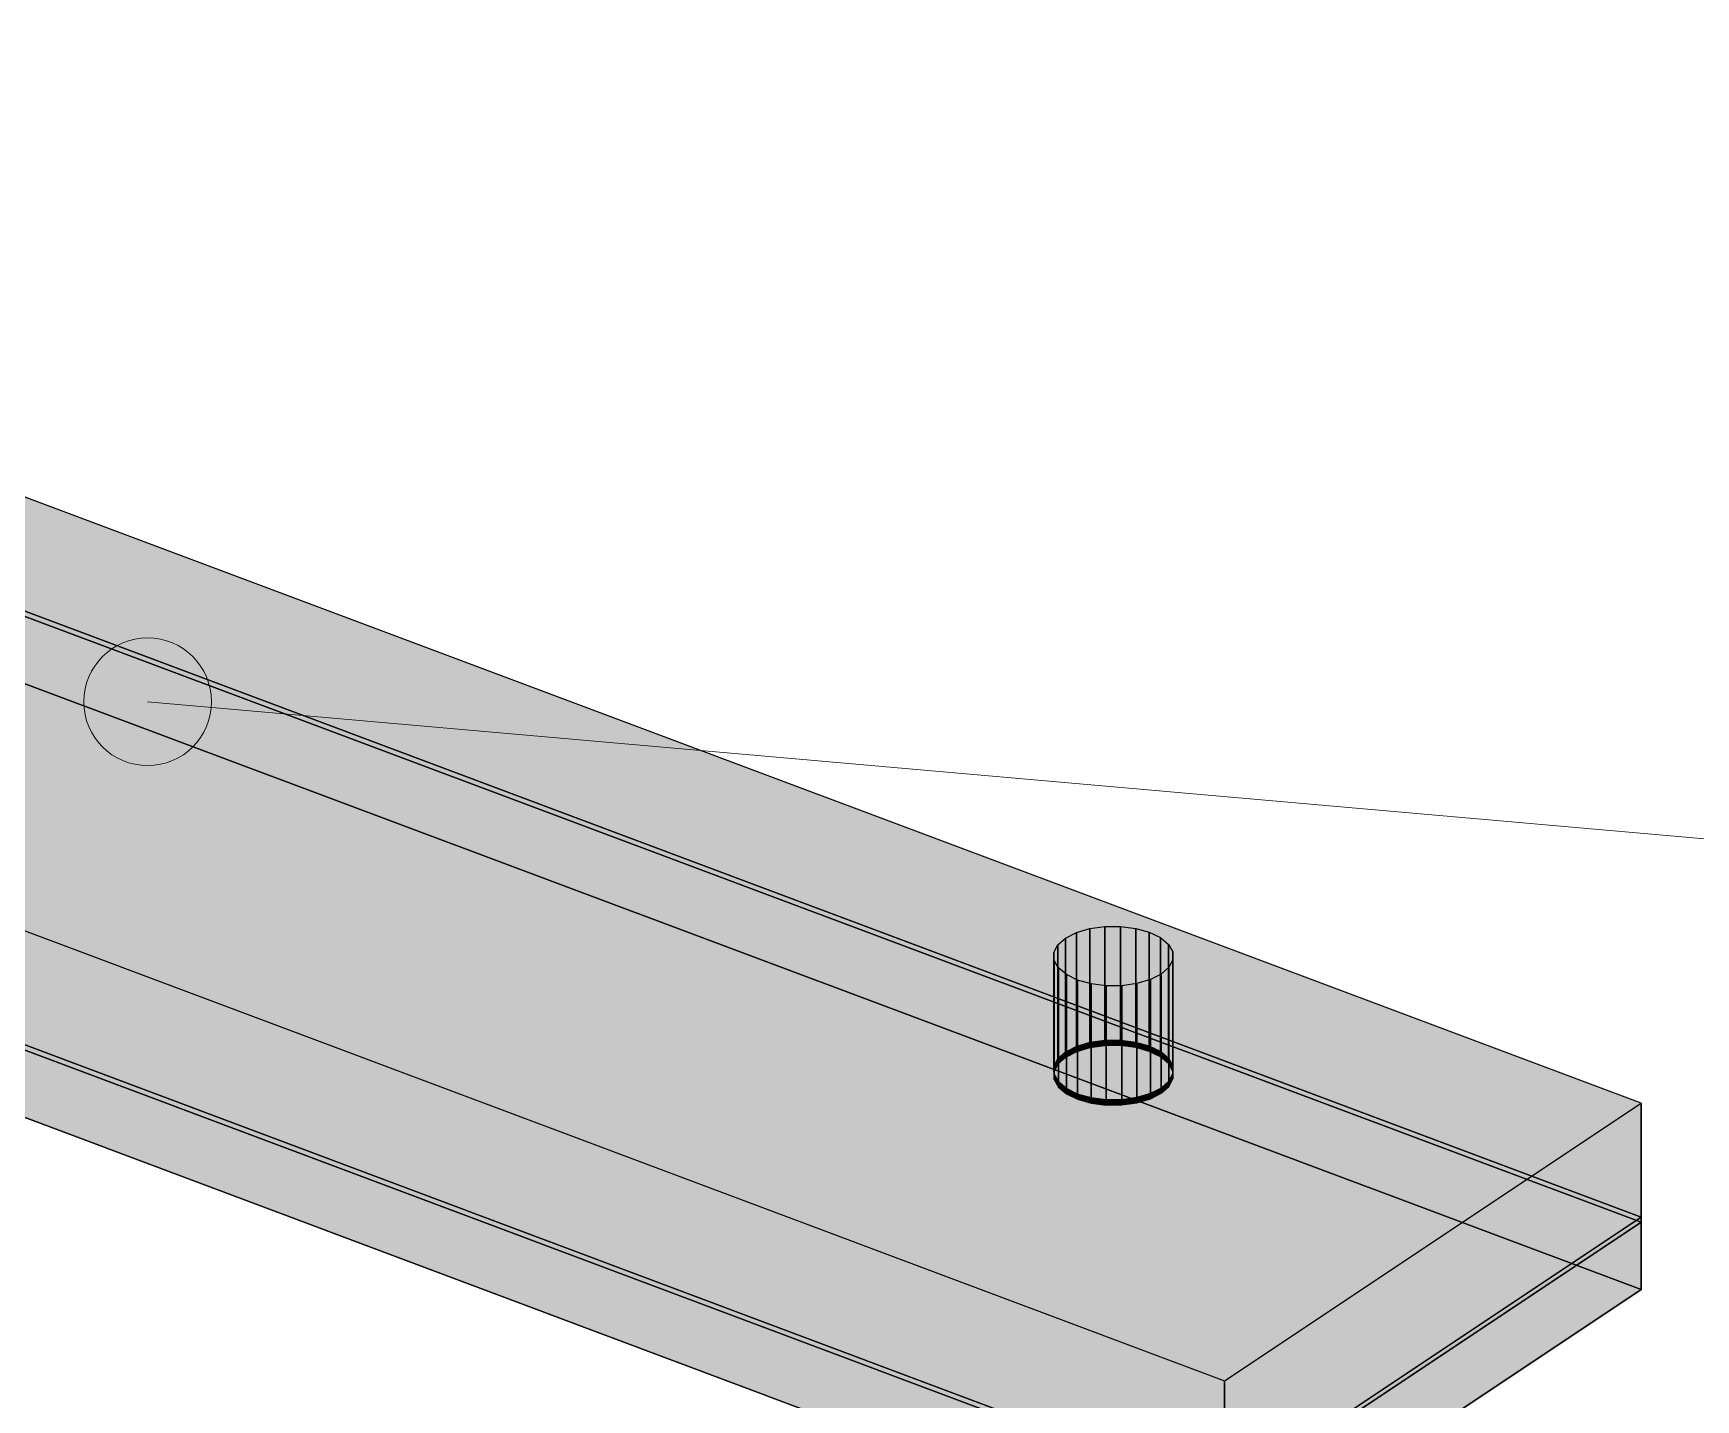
# Model space of a CAD drawing. Header units: millimetres. Extents: x 50 to 612415, y 2 to 4150.
# Drawn here: x 470719.9 to 470863.1, y 3592.3 to 3710 of the extents above; entities that cross this region are included whole.
import ezdxf

# ---------------------------------------------------------------- set-up
doc = ezdxf.new("R2010")
doc.units = ezdxf.units.MM
for name, color, linetype, lineweight in [('DIM', 7, 'Continuous', 13), ('HATCH', 8, 'Continuous', 9), ('OUTLINE', 7, 'Continuous', 25)]:
    doc.layers.add(name, color=color, linetype=linetype, lineweight=lineweight)

msp = doc.modelspace()

# ---------------------------------------------------------------- hatches: boundary and pattern name
at = {"layer": 'HATCH', "true_color": 0xccae87}
for points in [[(470858.408, 3617.841), (470612.651, 3710), (470652.772, 3693.795)], [(470612.651, 3699.733), (470576.777, 3675.817), (470822.534, 3583.659)], [(470858.408, 3608.021), (470612.651, 3700.18), (470652.772, 3683.975)], [(470652.772, 3683.975), (470612.651, 3700.18), (470858.408, 3608.021)], [(470652.772, 3683.528), (470612.651, 3699.733), (470858.408, 3607.575)], [(470612.651, 3699.733), (470822.534, 3583.659), (470858.408, 3607.575)], [(470822.534, 3577.856), (470576.777, 3670.015), (470612.651, 3693.93)], [(470858.408, 3601.772), (470822.534, 3577.856), (470612.651, 3693.93)], [(470858.408, 3617.841), (470652.772, 3693.795), (470653.734, 3693.324)], [(470858.408, 3617.841), (470653.734, 3693.324), (470654.419, 3692.746)], [(470858.408, 3617.841), (470654.419, 3692.746), (470654.782, 3692.098)], [(470858.408, 3617.841), (470654.797, 3691.425), (470654.463, 3690.773)], [(470858.408, 3617.841), (470654.782, 3692.098), (470654.797, 3691.425)], [(470576.777, 3686.084), (470822.534, 3593.925), (470645.625, 3690.142)], [(470822.534, 3593.925), (470646.587, 3689.671), (470645.625, 3690.142)], [(470808.184, 3631.46), (470647.759, 3689.341), (470646.587, 3689.671)], [(470807.85, 3630.808), (470808.184, 3631.46), (470646.587, 3689.671)], [(470807.865, 3630.136), (470807.85, 3630.808), (470646.587, 3689.671)], [(470822.534, 3593.925), (470807.865, 3630.136), (470646.587, 3689.671)], [(470808.184, 3631.46), (470652.862, 3689.706), (470651.704, 3689.363)], [(470808.184, 3631.46), (470653.803, 3690.187), (470652.862, 3689.706)], [(470654.463, 3690.773), (470653.803, 3690.187), (470816.06, 3632.562)], [(470653.803, 3690.187), (470812.239, 3633.051), (470813.584, 3633.059)], [(470653.803, 3690.187), (470813.584, 3633.059), (470814.887, 3632.892)], [(470653.803, 3690.187), (470810.943, 3632.87), (470812.239, 3633.051)], [(470653.803, 3690.187), (470814.887, 3632.892), (470816.06, 3632.562)], [(470653.803, 3690.187), (470809.785, 3632.527), (470810.943, 3632.87)], [(470653.803, 3690.187), (470808.844, 3632.046), (470809.785, 3632.527)], [(470808.184, 3631.46), (470808.844, 3632.046), (470653.803, 3690.187)], [(470858.408, 3617.841), (470654.463, 3690.773), (470816.06, 3632.562)], [(470808.184, 3631.46), (470649.063, 3689.175), (470647.759, 3689.341)], [(470808.184, 3631.46), (470650.408, 3689.182), (470649.063, 3689.175)], [(470808.184, 3631.46), (470651.704, 3689.363), (470650.408, 3689.182)], [(470858.408, 3608.021), (470652.772, 3683.975), (470653.734, 3683.504)], [(470653.734, 3683.504), (470652.772, 3683.975), (470858.408, 3608.021)], [(470653.734, 3683.058), (470652.772, 3683.528), (470858.408, 3607.575)], [(470858.408, 3608.021), (470653.734, 3683.504), (470654.419, 3682.925)], [(470654.419, 3682.925), (470653.734, 3683.504), (470858.408, 3608.021)], [(470654.419, 3682.479), (470653.734, 3683.058), (470858.408, 3607.575)], [(470858.408, 3608.021), (470654.419, 3682.925), (470654.782, 3682.277)], [(470654.782, 3682.277), (470654.419, 3682.925), (470858.408, 3608.021)], [(470654.782, 3681.831), (470654.419, 3682.479), (470858.408, 3607.575)], [(470654.463, 3680.953), (470653.803, 3680.367), (470816.06, 3622.742)], [(470816.06, 3622.742), (470653.803, 3680.367), (470654.463, 3680.953)], [(470858.408, 3608.021), (470654.797, 3681.605), (470654.463, 3680.953)], [(470654.463, 3680.953), (470654.797, 3681.605), (470858.408, 3608.021)], [(470654.463, 3680.507), (470654.797, 3681.158), (470858.408, 3607.575)], [(470858.408, 3608.021), (470654.463, 3680.953), (470816.06, 3622.742)], [(470816.06, 3622.742), (470654.463, 3680.953), (470858.408, 3608.021)], [(470858.408, 3608.021), (470654.782, 3682.277), (470654.797, 3681.605)], [(470654.797, 3681.605), (470654.782, 3682.277), (470858.408, 3608.021)], [(470654.797, 3681.158), (470654.782, 3681.831), (470858.408, 3607.575)], [(470576.777, 3676.264), (470822.534, 3584.105), (470645.625, 3680.322)], [(470645.625, 3680.322), (470822.534, 3584.105), (470576.777, 3676.264)], [(470645.625, 3679.875), (470822.534, 3583.659), (470576.777, 3675.817)], [(470822.534, 3584.105), (470646.587, 3679.851), (470645.625, 3680.322)], [(470645.625, 3680.322), (470646.587, 3679.851), (470822.534, 3584.105)], [(470645.625, 3679.875), (470646.587, 3679.405), (470822.534, 3583.659)], [(470808.184, 3621.64), (470647.759, 3679.521), (470646.587, 3679.851)], [(470646.587, 3679.851), (470647.759, 3679.521), (470808.184, 3621.64)], [(470807.85, 3620.988), (470808.184, 3621.64), (470646.587, 3679.851)], [(470646.587, 3679.851), (470808.184, 3621.64), (470807.85, 3620.988)], [(470807.865, 3620.315), (470807.85, 3620.988), (470646.587, 3679.851)], [(470646.587, 3679.851), (470807.85, 3620.988), (470807.865, 3620.315)], [(470822.534, 3584.105), (470807.865, 3620.315), (470646.587, 3679.851)], [(470646.587, 3679.851), (470807.865, 3620.315), (470822.534, 3584.105)], [(470808.184, 3621.64), (470649.063, 3679.354), (470647.759, 3679.521)], [(470647.759, 3679.521), (470649.063, 3679.354), (470808.184, 3621.64)], [(470808.184, 3621.64), (470651.704, 3679.543), (470650.408, 3679.362)], [(470650.408, 3679.362), (470651.704, 3679.543), (470808.184, 3621.64)], [(470808.184, 3621.64), (470652.862, 3679.886), (470651.704, 3679.543)], [(470651.704, 3679.543), (470652.862, 3679.886), (470808.184, 3621.64)], [(470808.184, 3621.64), (470653.803, 3680.367), (470652.862, 3679.886)], [(470652.862, 3679.886), (470653.803, 3680.367), (470808.184, 3621.64)], [(470652.862, 3679.439), (470653.803, 3679.92), (470808.184, 3621.193)], [(470816.06, 3622.295), (470653.803, 3679.92), (470654.463, 3680.507)], [(470653.803, 3680.367), (470812.239, 3623.231), (470813.584, 3623.239)], [(470813.584, 3623.239), (470812.239, 3623.231), (470653.803, 3680.367)], [(470653.803, 3680.367), (470813.584, 3623.239), (470814.887, 3623.072)], [(470814.887, 3623.072), (470813.584, 3623.239), (470653.803, 3680.367)], [(470653.803, 3680.367), (470810.943, 3623.05), (470812.239, 3623.231)], [(470812.239, 3623.231), (470810.943, 3623.05), (470653.803, 3680.367)], [(470653.803, 3680.367), (470814.887, 3623.072), (470816.06, 3622.742)], [(470816.06, 3622.742), (470814.887, 3623.072), (470653.803, 3680.367)], [(470653.803, 3680.367), (470809.785, 3622.707), (470810.943, 3623.05)], [(470810.943, 3623.05), (470809.785, 3622.707), (470653.803, 3680.367)], [(470653.803, 3680.367), (470808.844, 3622.226), (470809.785, 3622.707)], [(470809.785, 3622.707), (470808.844, 3622.226), (470653.803, 3680.367)], [(470808.184, 3621.64), (470808.844, 3622.226), (470653.803, 3680.367)], [(470653.803, 3680.367), (470808.844, 3622.226), (470808.184, 3621.64)], [(470813.584, 3622.792), (470812.239, 3622.785), (470653.803, 3679.92)], [(470814.887, 3622.625), (470813.584, 3622.792), (470653.803, 3679.92)], [(470812.239, 3622.785), (470810.943, 3622.603), (470653.803, 3679.92)], [(470816.06, 3622.295), (470814.887, 3622.625), (470653.803, 3679.92)], [(470810.943, 3622.603), (470809.785, 3622.261), (470653.803, 3679.92)], [(470809.785, 3622.261), (470808.844, 3621.78), (470653.803, 3679.92)], [(470653.803, 3679.92), (470808.844, 3621.78), (470808.184, 3621.193)], [(470816.06, 3622.295), (470654.463, 3680.507), (470858.408, 3607.575)], [(470646.587, 3679.405), (470647.759, 3679.075), (470808.184, 3621.193)], [(470646.587, 3679.405), (470808.184, 3621.193), (470807.85, 3620.542)], [(470646.587, 3679.405), (470807.85, 3620.542), (470807.865, 3619.869)], [(470646.587, 3679.405), (470807.865, 3619.869), (470822.534, 3583.659)], [(470647.759, 3679.075), (470649.063, 3678.908), (470808.184, 3621.193)], [(470808.184, 3621.64), (470650.408, 3679.362), (470649.063, 3679.354)], [(470649.063, 3679.354), (470650.408, 3679.362), (470808.184, 3621.64)], [(470649.063, 3678.908), (470650.408, 3678.915), (470808.184, 3621.193)], [(470650.408, 3678.915), (470651.704, 3679.097), (470808.184, 3621.193)], [(470651.704, 3679.097), (470652.862, 3679.439), (470808.184, 3621.193)], [(470858.408, 3617.841), (470816.06, 3632.562), (470817.022, 3632.091)], [(470858.408, 3617.841), (470817.022, 3632.091), (470817.707, 3631.512)], [(470858.408, 3617.841), (470817.707, 3631.512), (470818.07, 3630.865)], [(470858.408, 3617.841), (470818.07, 3630.865), (470818.085, 3630.192)], [(470822.534, 3593.925), (470808.228, 3629.488), (470807.865, 3630.136)], [(470822.534, 3593.925), (470808.913, 3628.909), (470808.228, 3629.488)], [(470858.408, 3617.841), (470817.751, 3629.54), (470817.091, 3628.954)], [(470858.408, 3617.841), (470818.085, 3630.192), (470817.751, 3629.54)], [(470822.534, 3593.925), (470809.875, 3628.438), (470808.913, 3628.909)], [(470822.534, 3593.925), (470811.048, 3628.108), (470809.875, 3628.438)], [(470858.408, 3617.841), (470812.351, 3627.941), (470811.048, 3628.108)], [(470822.534, 3593.925), (470858.408, 3617.841), (470811.048, 3628.108)], [(470858.408, 3617.841), (470813.696, 3627.949), (470812.351, 3627.941)], [(470858.408, 3617.841), (470814.992, 3628.13), (470813.696, 3627.949)], [(470858.408, 3617.841), (470816.15, 3628.473), (470814.992, 3628.13)], [(470858.408, 3617.841), (470817.091, 3628.954), (470816.15, 3628.473)], [(470858.408, 3608.021), (470816.06, 3622.742), (470817.022, 3622.271)], [(470817.022, 3622.271), (470816.06, 3622.742), (470858.408, 3608.021)], [(470817.022, 3621.825), (470816.06, 3622.295), (470858.408, 3607.575)], [(470858.408, 3608.021), (470817.022, 3622.271), (470817.707, 3621.692)], [(470817.707, 3621.692), (470817.022, 3622.271), (470858.408, 3608.021)], [(470817.707, 3621.246), (470817.022, 3621.825), (470858.408, 3607.575)], [(470858.408, 3608.021), (470817.707, 3621.692), (470818.07, 3621.044)], [(470818.07, 3621.044), (470817.707, 3621.692), (470858.408, 3608.021)], [(470818.07, 3620.598), (470817.707, 3621.246), (470858.408, 3607.575)], [(470818.085, 3620.372), (470818.07, 3621.044), (470858.408, 3608.021)], [(470858.408, 3608.021), (470818.07, 3621.044), (470818.085, 3620.372)], [(470822.534, 3584.105), (470808.228, 3619.668), (470807.865, 3620.315)], [(470807.865, 3620.315), (470808.228, 3619.668), (470822.534, 3584.105)], [(470807.865, 3619.869), (470808.228, 3619.221), (470822.534, 3583.659)], [(470822.534, 3584.105), (470808.913, 3619.089), (470808.228, 3619.668)], [(470808.228, 3619.668), (470808.913, 3619.089), (470822.534, 3584.105)], [(470858.408, 3608.021), (470817.751, 3619.72), (470817.091, 3619.134)], [(470817.091, 3619.134), (470817.751, 3619.72), (470858.408, 3608.021)], [(470858.408, 3608.021), (470818.085, 3620.372), (470817.751, 3619.72)], [(470817.751, 3619.72), (470818.085, 3620.372), (470858.408, 3608.021)], [(470817.751, 3619.274), (470818.085, 3619.925), (470858.408, 3607.575)], [(470818.085, 3619.925), (470818.07, 3620.598), (470858.408, 3607.575)], [(470808.228, 3619.221), (470808.913, 3618.642), (470822.534, 3583.659)], [(470822.534, 3584.105), (470809.875, 3618.618), (470808.913, 3619.089)], [(470808.913, 3619.089), (470809.875, 3618.618), (470822.534, 3584.105)], [(470808.913, 3618.642), (470809.875, 3618.172), (470822.534, 3583.659)], [(470822.534, 3584.105), (470811.048, 3618.288), (470809.875, 3618.618)], [(470809.875, 3618.618), (470811.048, 3618.288), (470822.534, 3584.105)], [(470809.875, 3618.172), (470811.048, 3617.842), (470822.534, 3583.659)], [(470858.408, 3608.021), (470812.351, 3618.121), (470811.048, 3618.288)], [(470811.048, 3618.288), (470812.351, 3618.121), (470858.408, 3608.021)], [(470822.534, 3584.105), (470858.408, 3608.021), (470811.048, 3618.288)], [(470811.048, 3618.288), (470858.408, 3608.021), (470822.534, 3584.105)], [(470858.408, 3608.021), (470813.696, 3618.129), (470812.351, 3618.121)], [(470812.351, 3618.121), (470813.696, 3618.129), (470858.408, 3608.021)], [(470858.408, 3608.021), (470814.992, 3618.31), (470813.696, 3618.129)], [(470813.696, 3618.129), (470814.992, 3618.31), (470858.408, 3608.021)], [(470858.408, 3608.021), (470816.15, 3618.653), (470814.992, 3618.31)], [(470814.992, 3618.31), (470816.15, 3618.653), (470858.408, 3608.021)], [(470814.992, 3617.864), (470816.15, 3618.206), (470858.408, 3607.575)], [(470816.15, 3618.653), (470817.091, 3619.134), (470858.408, 3608.021)], [(470858.408, 3608.021), (470817.091, 3619.134), (470816.15, 3618.653)], [(470816.15, 3618.206), (470817.091, 3618.687), (470858.408, 3607.575)], [(470817.091, 3618.687), (470817.751, 3619.274), (470858.408, 3607.575)], [(470811.048, 3617.842), (470812.351, 3617.675), (470858.408, 3607.575)], [(470811.048, 3617.842), (470858.408, 3607.575), (470822.534, 3583.659)], [(470812.351, 3617.675), (470813.696, 3617.682), (470858.408, 3607.575)], [(470813.696, 3617.682), (470814.992, 3617.864), (470858.408, 3607.575)]]:
    msp.add_hatch(color=43, dxfattribs=at).paths.add_polyline_path(points)
at = {"layer": 'HATCH', "true_color": 0xc0a47f}
for points in [[(470612.651, 3700.18), (470858.408, 3608.021), (470858.408, 3617.841), (470612.651, 3710)], [(470612.651, 3699.733), (470858.408, 3607.575), (470858.408, 3608.021), (470612.651, 3700.18)], [(470858.408, 3601.772), (470612.651, 3693.93), (470612.651, 3699.733), (470858.408, 3607.575)], [(470822.534, 3584.105), (470576.777, 3676.264), (470576.777, 3686.084), (470822.534, 3593.925)], [(470822.534, 3583.659), (470576.777, 3675.817), (470576.777, 3676.264), (470822.534, 3584.105)], [(470576.777, 3670.015), (470822.534, 3577.856), (470822.534, 3583.659), (470576.777, 3675.817)]]:
    msp.add_hatch(color=33, dxfattribs=at).paths.add_polyline_path(points)
at = {"layer": 'HATCH', "true_color": 0xbea37e}
for points in [[(470809.785, 3622.707), (470808.844, 3622.226), (470808.844, 3632.046), (470809.785, 3632.527)], [(470816.15, 3618.653), (470817.091, 3619.134), (470817.091, 3628.954), (470816.15, 3628.473)], [(470809.785, 3622.261), (470808.844, 3621.78), (470808.844, 3622.226), (470809.785, 3622.707)], [(470816.15, 3618.206), (470817.091, 3618.687), (470817.091, 3619.134), (470816.15, 3618.653)]]:
    msp.add_hatch(color=33, dxfattribs=at).paths.add_polyline_path(points)
at = {"layer": 'HATCH', "true_color": 0xc0a480}
for points in [[(470810.943, 3623.05), (470809.785, 3622.707), (470809.785, 3632.527), (470810.943, 3632.87)], [(470814.992, 3618.31), (470816.15, 3618.653), (470816.15, 3628.473), (470814.992, 3628.13)], [(470810.943, 3622.603), (470809.785, 3622.261), (470809.785, 3622.707), (470810.943, 3623.05)], [(470814.992, 3617.864), (470816.15, 3618.206), (470816.15, 3618.653), (470814.992, 3618.31)]]:
    msp.add_hatch(color=33, dxfattribs=at).paths.add_polyline_path(points)
at = {"layer": 'HATCH', "true_color": 0xc2a680}
for points in [[(470812.239, 3623.231), (470810.943, 3623.05), (470810.943, 3632.87), (470812.239, 3633.051)], [(470814.887, 3623.072), (470813.584, 3623.239), (470813.584, 3633.059), (470814.887, 3632.892)], [(470811.048, 3618.288), (470812.351, 3618.121), (470812.351, 3627.941), (470811.048, 3628.108)], [(470813.696, 3618.129), (470814.992, 3618.31), (470814.992, 3628.13), (470813.696, 3627.949)], [(470812.239, 3622.785), (470810.943, 3622.603), (470810.943, 3623.05), (470812.239, 3623.231)], [(470814.887, 3622.625), (470813.584, 3622.792), (470813.584, 3623.239), (470814.887, 3623.072)], [(470811.048, 3617.842), (470812.351, 3617.675), (470812.351, 3618.121), (470811.048, 3618.288)], [(470813.696, 3617.682), (470814.992, 3617.864), (470814.992, 3618.31), (470813.696, 3618.129)]]:
    msp.add_hatch(color=43, dxfattribs=at).paths.add_polyline_path(points)
at = {"layer": 'HATCH', "true_color": 0xc2a681}
for points in [[(470813.584, 3623.239), (470812.239, 3623.231), (470812.239, 3633.051), (470813.584, 3633.059)], [(470812.351, 3618.121), (470813.696, 3618.129), (470813.696, 3627.949), (470812.351, 3627.941)], [(470813.584, 3622.792), (470812.239, 3622.785), (470812.239, 3623.231), (470813.584, 3623.239)], [(470812.351, 3617.675), (470813.696, 3617.682), (470813.696, 3618.129), (470812.351, 3618.121)]]:
    msp.add_hatch(color=43, dxfattribs=at).paths.add_polyline_path(points)
at = {"layer": 'HATCH', "true_color": 0xc1a580}
for points in [[(470816.06, 3622.742), (470814.887, 3623.072), (470814.887, 3632.892), (470816.06, 3632.562)], [(470809.875, 3618.618), (470811.048, 3618.288), (470811.048, 3628.108), (470809.875, 3628.438)], [(470816.06, 3622.295), (470814.887, 3622.625), (470814.887, 3623.072), (470816.06, 3622.742)], [(470809.875, 3618.172), (470811.048, 3617.842), (470811.048, 3618.288), (470809.875, 3618.618)]]:
    msp.add_hatch(color=33, dxfattribs=at).paths.add_polyline_path(points)
at = {"layer": 'HATCH', "true_color": 0xbfa37e}
for points in [[(470817.022, 3622.271), (470816.06, 3622.742), (470816.06, 3632.562), (470817.022, 3632.091)], [(470808.913, 3619.089), (470809.875, 3618.618), (470809.875, 3628.438), (470808.913, 3628.909)], [(470817.022, 3621.825), (470816.06, 3622.295), (470816.06, 3622.742), (470817.022, 3622.271)], [(470808.913, 3618.642), (470809.875, 3618.172), (470809.875, 3618.618), (470808.913, 3619.089)]]:
    msp.add_hatch(color=33, dxfattribs=at).paths.add_polyline_path(points)
at = {"layer": 'HATCH', "true_color": 0xb99e7a}
for points in [[(470808.184, 3621.64), (470807.85, 3620.988), (470807.85, 3630.808), (470808.184, 3631.46)], [(470818.07, 3621.044), (470817.707, 3621.692), (470817.707, 3631.512), (470818.07, 3630.865)], [(470807.865, 3620.315), (470808.228, 3619.668), (470808.228, 3629.488), (470807.865, 3630.136)], [(470817.751, 3619.72), (470818.085, 3620.372), (470818.085, 3630.192), (470817.751, 3629.54)], [(470808.184, 3621.193), (470807.85, 3620.542), (470807.85, 3620.988), (470808.184, 3621.64)], [(470818.07, 3620.598), (470817.707, 3621.246), (470817.707, 3621.692), (470818.07, 3621.044)], [(470807.865, 3619.869), (470808.228, 3619.221), (470808.228, 3619.668), (470807.865, 3620.315)], [(470817.751, 3619.274), (470818.085, 3619.925), (470818.085, 3620.372), (470817.751, 3619.72)]]:
    msp.add_hatch(color=33, dxfattribs=at).paths.add_polyline_path(points)
at = {"layer": 'HATCH', "true_color": 0xb69b78}
for points in [[(470807.85, 3620.988), (470807.865, 3620.315), (470807.865, 3630.136), (470807.85, 3630.808)], [(470818.085, 3620.372), (470818.07, 3621.044), (470818.07, 3630.865), (470818.085, 3630.192)], [(470807.85, 3620.542), (470807.865, 3619.869), (470807.865, 3620.315), (470807.85, 3620.988)], [(470818.085, 3619.925), (470818.07, 3620.598), (470818.07, 3621.044), (470818.085, 3620.372)]]:
    msp.add_hatch(color=33, dxfattribs=at).paths.add_polyline_path(points)
at = {"layer": 'HATCH', "true_color": 0xbca07c}
for points in [[(470808.844, 3622.226), (470808.184, 3621.64), (470808.184, 3631.46), (470808.844, 3632.046)], [(470817.091, 3619.134), (470817.751, 3619.72), (470817.751, 3629.54), (470817.091, 3628.954)], [(470808.844, 3621.78), (470808.184, 3621.193), (470808.184, 3621.64), (470808.844, 3622.226)], [(470817.091, 3618.687), (470817.751, 3619.274), (470817.751, 3619.72), (470817.091, 3619.134)]]:
    msp.add_hatch(color=33, dxfattribs=at).paths.add_polyline_path(points)
at = {"layer": 'HATCH', "true_color": 0xbca17d}
for points in [[(470817.707, 3621.692), (470817.022, 3622.271), (470817.022, 3632.091), (470817.707, 3631.512)], [(470808.228, 3619.668), (470808.913, 3619.089), (470808.913, 3628.909), (470808.228, 3629.488)], [(470817.707, 3621.246), (470817.022, 3621.825), (470817.022, 3622.271), (470817.707, 3621.692)], [(470808.228, 3619.221), (470808.913, 3618.642), (470808.913, 3619.089), (470808.228, 3619.668)]]:
    msp.add_hatch(color=33, dxfattribs=at).paths.add_polyline_path(points)
at = {"layer": 'HATCH', "true_color": 0xbda27d}
for points in [[(470858.408, 3608.021), (470822.534, 3584.105), (470822.534, 3593.925), (470858.408, 3617.841)], [(470858.408, 3607.575), (470822.534, 3583.659), (470822.534, 3584.105), (470858.408, 3608.021)], [(470822.534, 3577.856), (470858.408, 3601.772), (470858.408, 3607.575), (470822.534, 3583.659)]]:
    msp.add_hatch(color=33, dxfattribs=at).paths.add_polyline_path(points)

# ---------------------------------------------------------------- linework, layer by layer
at = {"layer": 'DIM'}
msp.add_lwpolyline([(470729.798, 3652.412), (472800, 3470), (472900, 3470)], dxfattribs=at)
msp.add_circle((470729.798, 3652.412), 5.5, dxfattribs=at)
at = {"layer": 'OUTLINE', "color": 139, "true_color": 0x42544a}
for p, q in [((470858.408, 3617.841), (470612.651, 3710)), ((470858.408, 3617.841), (470612.651, 3710)), ((470858.408, 3608.021), (470612.651, 3700.18)), ((470612.651, 3700.18), (470858.408, 3608.021)), ((470858.408, 3608.021), (470612.651, 3700.18)), ((470612.651, 3700.18), (470858.408, 3608.021)), ((470612.651, 3699.733), (470858.408, 3607.575)), ((470612.651, 3699.733), (470858.408, 3607.575)), ((470612.651, 3699.733), (470858.408, 3607.575)), ((470858.408, 3607.575), (470612.651, 3699.733)), ((470858.408, 3601.772), (470612.651, 3693.93)), ((470612.651, 3693.93), (470858.408, 3601.772)), ((470576.777, 3686.084), (470822.534, 3593.925)), ((470576.777, 3686.084), (470822.534, 3593.925)), ((470576.777, 3676.264), (470822.534, 3584.105)), ((470822.534, 3584.105), (470576.777, 3676.264)), ((470576.777, 3676.264), (470822.534, 3584.105)), ((470822.534, 3584.105), (470576.777, 3676.264)), ((470576.777, 3675.817), (470822.534, 3583.659)), ((470822.534, 3583.659), (470576.777, 3675.817)), ((470822.534, 3583.659), (470576.777, 3675.817)), ((470822.534, 3583.659), (470576.777, 3675.817)), ((470822.534, 3577.856), (470576.777, 3670.015)), ((470576.777, 3670.015), (470822.534, 3577.856)), ((470808.844, 3632.046), (470809.785, 3632.527)), ((470808.844, 3632.046), (470809.785, 3632.527)), ((470809.785, 3632.527), (470810.943, 3632.87)), ((470809.785, 3632.527), (470810.943, 3632.87)), ((470809.785, 3622.707), (470809.785, 3632.527)), ((470809.785, 3632.527), (470809.785, 3622.707)), ((470810.943, 3632.87), (470812.239, 3633.051)), ((470810.943, 3632.87), (470812.239, 3633.051)), ((470810.943, 3623.05), (470810.943, 3632.87)), ((470810.943, 3632.87), (470810.943, 3623.05)), ((470812.239, 3633.051), (470813.584, 3633.059)), ((470812.239, 3633.051), (470813.584, 3633.059)), ((470812.239, 3623.231), (470812.239, 3633.051)), ((470812.239, 3633.051), (470812.239, 3623.231)), ((470813.584, 3633.059), (470814.887, 3632.892)), ((470813.584, 3633.059), (470813.584, 3623.239)), ((470813.584, 3623.239), (470813.584, 3633.059)), ((470813.584, 3633.059), (470814.887, 3632.892)), ((470814.887, 3632.892), (470816.06, 3632.562)), ((470814.887, 3632.892), (470814.887, 3623.072)), ((470814.887, 3623.072), (470814.887, 3632.892)), ((470814.887, 3632.892), (470816.06, 3632.562)), ((470816.06, 3632.562), (470816.06, 3622.742)), ((470816.06, 3622.742), (470816.06, 3632.562)), ((470816.06, 3632.562), (470817.022, 3632.091)), ((470816.06, 3632.562), (470817.022, 3632.091)), ((470807.85, 3630.808), (470808.184, 3631.46)), ((470807.85, 3630.808), (470808.184, 3631.46)), ((470807.865, 3630.136), (470807.85, 3630.808)), ((470807.85, 3620.988), (470807.85, 3630.808)), ((470807.865, 3630.136), (470807.85, 3630.808)), ((470807.85, 3630.808), (470807.85, 3620.988)), ((470808.184, 3631.46), (470808.844, 3632.046)), ((470808.184, 3631.46), (470808.844, 3632.046)), ((470808.184, 3621.64), (470808.184, 3631.46)), ((470808.184, 3631.46), (470808.184, 3621.64)), ((470808.844, 3622.226), (470808.844, 3632.046)), ((470808.844, 3632.046), (470808.844, 3622.226)), ((470817.022, 3632.091), (470817.022, 3622.271)), ((470817.022, 3622.271), (470817.022, 3632.091)), ((470817.022, 3632.091), (470817.707, 3631.512)), ((470817.022, 3632.091), (470817.707, 3631.512)), ((470817.707, 3631.512), (470817.707, 3621.692)), ((470817.707, 3621.692), (470817.707, 3631.512)), ((470817.707, 3631.512), (470818.07, 3630.865)), ((470817.707, 3631.512), (470818.07, 3630.865)), ((470818.07, 3630.865), (470818.07, 3621.044)), ((470818.07, 3621.044), (470818.07, 3630.865)), ((470818.07, 3630.865), (470818.085, 3630.192)), ((470818.07, 3630.865), (470818.085, 3630.192)), ((470807.865, 3620.315), (470807.865, 3630.136)), ((470808.228, 3629.488), (470807.865, 3630.136)), ((470807.865, 3630.136), (470807.865, 3620.315)), ((470808.228, 3629.488), (470807.865, 3630.136)), ((470808.228, 3619.668), (470808.228, 3629.488)), ((470808.913, 3628.909), (470808.228, 3629.488)), ((470808.228, 3629.488), (470808.228, 3619.668)), ((470808.913, 3628.909), (470808.228, 3629.488)), ((470817.751, 3629.54), (470817.091, 3628.954)), ((470817.751, 3629.54), (470817.091, 3628.954)), ((470818.085, 3630.192), (470817.751, 3629.54)), ((470818.085, 3630.192), (470817.751, 3629.54)), ((470817.751, 3629.54), (470817.751, 3619.72)), ((470817.751, 3619.72), (470817.751, 3629.54)), ((470818.085, 3630.192), (470818.085, 3620.372)), ((470818.085, 3620.372), (470818.085, 3630.192)), ((470808.913, 3619.089), (470808.913, 3628.909)), ((470809.875, 3628.438), (470808.913, 3628.909)), ((470808.913, 3628.909), (470808.913, 3619.089)), ((470809.875, 3628.438), (470808.913, 3628.909)), ((470809.875, 3618.618), (470809.875, 3628.438)), ((470811.048, 3628.108), (470809.875, 3628.438)), ((470809.875, 3628.438), (470809.875, 3618.618)), ((470811.048, 3628.108), (470809.875, 3628.438)), ((470811.048, 3618.288), (470811.048, 3628.108)), ((470812.351, 3627.941), (470811.048, 3628.108)), ((470811.048, 3628.108), (470811.048, 3618.288)), ((470812.351, 3627.941), (470811.048, 3628.108)), ((470813.696, 3627.949), (470812.351, 3627.941)), ((470813.696, 3627.949), (470812.351, 3627.941)), ((470812.351, 3618.121), (470812.351, 3627.941)), ((470812.351, 3627.941), (470812.351, 3618.121)), ((470814.992, 3628.13), (470813.696, 3627.949)), ((470814.992, 3628.13), (470813.696, 3627.949)), ((470813.696, 3627.949), (470813.696, 3618.129)), ((470813.696, 3618.129), (470813.696, 3627.949)), ((470816.15, 3628.473), (470814.992, 3628.13)), ((470816.15, 3628.473), (470814.992, 3628.13)), ((470814.992, 3628.13), (470814.992, 3618.31)), ((470814.992, 3618.31), (470814.992, 3628.13)), ((470817.091, 3628.954), (470816.15, 3628.473)), ((470817.091, 3628.954), (470816.15, 3628.473)), ((470816.15, 3628.473), (470816.15, 3618.653)), ((470816.15, 3618.653), (470816.15, 3628.473)), ((470817.091, 3628.954), (470817.091, 3619.134)), ((470817.091, 3619.134), (470817.091, 3628.954)), ((470808.184, 3621.64), (470808.844, 3622.226)), ((470808.844, 3622.226), (470808.184, 3621.64)), ((470808.184, 3621.64), (470808.844, 3622.226)), ((470808.844, 3622.226), (470808.184, 3621.64)), ((470808.844, 3622.226), (470809.785, 3622.707)), ((470809.785, 3622.707), (470808.844, 3622.226)), ((470808.844, 3622.226), (470809.785, 3622.707)), ((470809.785, 3622.707), (470808.844, 3622.226)), ((470809.785, 3622.261), (470808.844, 3621.78)), ((470809.785, 3622.261), (470808.844, 3621.78)), ((470808.844, 3621.78), (470808.844, 3622.226)), ((470808.844, 3622.226), (470808.844, 3621.78)), ((470809.785, 3622.707), (470810.943, 3623.05)), ((470810.943, 3623.05), (470809.785, 3622.707)), ((470809.785, 3622.707), (470810.943, 3623.05)), ((470810.943, 3623.05), (470809.785, 3622.707)), ((470809.785, 3622.261), (470809.785, 3622.707)), ((470809.785, 3622.707), (470809.785, 3622.261)), ((470810.943, 3622.603), (470809.785, 3622.261)), ((470810.943, 3622.603), (470809.785, 3622.261)), ((470810.943, 3623.05), (470812.239, 3623.231)), ((470812.239, 3623.231), (470810.943, 3623.05)), ((470810.943, 3623.05), (470812.239, 3623.231)), ((470812.239, 3623.231), (470810.943, 3623.05)), ((470810.943, 3622.603), (470810.943, 3623.05)), ((470810.943, 3623.05), (470810.943, 3622.603)), ((470812.239, 3622.785), (470810.943, 3622.603)), ((470812.239, 3622.785), (470810.943, 3622.603)), ((470812.239, 3623.231), (470813.584, 3623.239)), ((470813.584, 3623.239), (470812.239, 3623.231)), ((470812.239, 3623.231), (470813.584, 3623.239)), ((470813.584, 3623.239), (470812.239, 3623.231)), ((470812.239, 3622.785), (470812.239, 3623.231)), ((470812.239, 3623.231), (470812.239, 3622.785)), ((470813.584, 3622.792), (470812.239, 3622.785)), ((470813.584, 3622.792), (470812.239, 3622.785)), ((470813.584, 3623.239), (470814.887, 3623.072)), ((470814.887, 3623.072), (470813.584, 3623.239)), ((470813.584, 3623.239), (470813.584, 3622.792)), ((470813.584, 3622.792), (470813.584, 3623.239)), ((470813.584, 3623.239), (470814.887, 3623.072)), ((470814.887, 3623.072), (470813.584, 3623.239)), ((470814.887, 3622.625), (470813.584, 3622.792)), ((470814.887, 3622.625), (470813.584, 3622.792)), ((470814.887, 3623.072), (470816.06, 3622.742)), ((470816.06, 3622.742), (470814.887, 3623.072)), ((470814.887, 3623.072), (470814.887, 3622.625)), ((470814.887, 3622.625), (470814.887, 3623.072)), ((470814.887, 3623.072), (470816.06, 3622.742)), ((470816.06, 3622.742), (470814.887, 3623.072)), ((470816.06, 3622.295), (470814.887, 3622.625)), ((470816.06, 3622.295), (470814.887, 3622.625)), ((470816.06, 3622.742), (470816.06, 3622.295)), ((470816.06, 3622.295), (470816.06, 3622.742)), ((470816.06, 3622.742), (470817.022, 3622.271)), ((470817.022, 3622.271), (470816.06, 3622.742)), ((470816.06, 3622.742), (470817.022, 3622.271)), ((470817.022, 3622.271), (470816.06, 3622.742)), ((470817.022, 3621.825), (470816.06, 3622.295)), ((470817.022, 3621.825), (470816.06, 3622.295)), ((470817.022, 3622.271), (470817.022, 3621.825)), ((470817.022, 3621.825), (470817.022, 3622.271)), ((470817.022, 3622.271), (470817.707, 3621.692)), ((470817.707, 3621.692), (470817.022, 3622.271)), ((470817.022, 3622.271), (470817.707, 3621.692)), ((470817.707, 3621.692), (470817.022, 3622.271)), ((470807.85, 3620.988), (470808.184, 3621.64)), ((470808.184, 3621.64), (470807.85, 3620.988)), ((470807.85, 3620.988), (470808.184, 3621.64)), ((470808.184, 3621.64), (470807.85, 3620.988)), ((470808.184, 3621.193), (470807.85, 3620.542)), ((470808.184, 3621.193), (470807.85, 3620.542)), ((470807.865, 3620.315), (470807.85, 3620.988)), ((470807.85, 3620.988), (470807.865, 3620.315)), ((470807.85, 3620.542), (470807.85, 3620.988)), ((470807.865, 3620.315), (470807.85, 3620.988)), ((470807.85, 3620.988), (470807.85, 3620.542)), ((470807.85, 3620.988), (470807.865, 3620.315)), ((470808.844, 3621.78), (470808.184, 3621.193)), ((470808.844, 3621.78), (470808.184, 3621.193)), ((470808.184, 3621.193), (470808.184, 3621.64)), ((470808.184, 3621.64), (470808.184, 3621.193)), ((470817.707, 3621.246), (470817.022, 3621.825)), ((470817.707, 3621.246), (470817.022, 3621.825)), ((470817.707, 3621.692), (470817.707, 3621.246)), ((470817.707, 3621.246), (470817.707, 3621.692)), ((470817.707, 3621.692), (470818.07, 3621.044)), ((470818.07, 3621.044), (470817.707, 3621.692)), ((470817.707, 3621.692), (470818.07, 3621.044)), ((470818.07, 3621.044), (470817.707, 3621.692)), ((470818.07, 3620.598), (470817.707, 3621.246)), ((470818.07, 3620.598), (470817.707, 3621.246)), ((470818.07, 3621.044), (470818.07, 3620.598)), ((470818.07, 3620.598), (470818.07, 3621.044)), ((470818.07, 3621.044), (470818.085, 3620.372)), ((470818.085, 3620.372), (470818.07, 3621.044)), ((470818.085, 3620.372), (470818.07, 3621.044)), ((470818.07, 3621.044), (470818.085, 3620.372)), ((470807.85, 3620.542), (470807.865, 3619.869)), ((470807.85, 3620.542), (470807.865, 3619.869)), ((470807.865, 3619.869), (470807.865, 3620.315)), ((470808.228, 3619.668), (470807.865, 3620.315)), ((470807.865, 3620.315), (470807.865, 3619.869)), ((470807.865, 3620.315), (470808.228, 3619.668)), ((470808.228, 3619.668), (470807.865, 3620.315)), ((470807.865, 3620.315), (470808.228, 3619.668)), ((470807.865, 3619.869), (470808.228, 3619.221)), ((470807.865, 3619.869), (470808.228, 3619.221)), ((470808.228, 3619.221), (470808.228, 3619.668)), ((470808.913, 3619.089), (470808.228, 3619.668)), ((470808.228, 3619.668), (470808.228, 3619.221)), ((470808.228, 3619.668), (470808.913, 3619.089)), ((470808.913, 3619.089), (470808.228, 3619.668)), ((470808.228, 3619.668), (470808.913, 3619.089)), ((470817.751, 3619.72), (470817.091, 3619.134)), ((470817.091, 3619.134), (470817.751, 3619.72)), ((470817.751, 3619.72), (470817.091, 3619.134)), ((470817.091, 3619.134), (470817.751, 3619.72)), ((470818.085, 3620.372), (470817.751, 3619.72)), ((470817.751, 3619.72), (470818.085, 3620.372)), ((470818.085, 3620.372), (470817.751, 3619.72)), ((470817.751, 3619.72), (470818.085, 3620.372)), ((470817.751, 3619.274), (470818.085, 3619.925)), ((470817.751, 3619.274), (470818.085, 3619.925)), ((470817.751, 3619.72), (470817.751, 3619.274)), ((470817.751, 3619.274), (470817.751, 3619.72)), ((470818.085, 3619.925), (470818.07, 3620.598)), ((470818.085, 3619.925), (470818.07, 3620.598)), ((470818.085, 3620.372), (470818.085, 3619.925)), ((470818.085, 3619.925), (470818.085, 3620.372)), ((470808.228, 3619.221), (470808.913, 3618.642)), ((470808.228, 3619.221), (470808.913, 3618.642)), ((470808.913, 3618.642), (470808.913, 3619.089)), ((470809.875, 3618.618), (470808.913, 3619.089)), ((470808.913, 3619.089), (470808.913, 3618.642)), ((470808.913, 3619.089), (470809.875, 3618.618)), ((470809.875, 3618.618), (470808.913, 3619.089)), ((470808.913, 3619.089), (470809.875, 3618.618)), ((470808.913, 3618.642), (470809.875, 3618.172)), ((470808.913, 3618.642), (470809.875, 3618.172)), ((470809.875, 3618.172), (470809.875, 3618.618)), ((470811.048, 3618.288), (470809.875, 3618.618)), ((470809.875, 3618.618), (470809.875, 3618.172)), ((470809.875, 3618.618), (470811.048, 3618.288)), ((470811.048, 3618.288), (470809.875, 3618.618)), ((470809.875, 3618.618), (470811.048, 3618.288)), ((470809.875, 3618.172), (470811.048, 3617.842)), ((470809.875, 3618.172), (470811.048, 3617.842)), ((470811.048, 3617.842), (470811.048, 3618.288)), ((470812.351, 3618.121), (470811.048, 3618.288)), ((470811.048, 3618.288), (470811.048, 3617.842)), ((470811.048, 3618.288), (470812.351, 3618.121)), ((470812.351, 3618.121), (470811.048, 3618.288)), ((470811.048, 3618.288), (470812.351, 3618.121)), ((470813.696, 3618.129), (470812.351, 3618.121)), ((470812.351, 3618.121), (470813.696, 3618.129)), ((470813.696, 3618.129), (470812.351, 3618.121)), ((470812.351, 3618.121), (470813.696, 3618.129)), ((470812.351, 3617.675), (470812.351, 3618.121)), ((470812.351, 3618.121), (470812.351, 3617.675)), ((470814.992, 3618.31), (470813.696, 3618.129)), ((470813.696, 3618.129), (470814.992, 3618.31)), ((470814.992, 3618.31), (470813.696, 3618.129)), ((470813.696, 3618.129), (470814.992, 3618.31)), ((470813.696, 3618.129), (470813.696, 3617.682)), ((470813.696, 3617.682), (470813.696, 3618.129)), ((470816.15, 3618.653), (470814.992, 3618.31)), ((470814.992, 3618.31), (470816.15, 3618.653)), ((470816.15, 3618.653), (470814.992, 3618.31)), ((470814.992, 3618.31), (470816.15, 3618.653)), ((470814.992, 3618.31), (470814.992, 3617.864)), ((470814.992, 3617.864), (470814.992, 3618.31)), ((470814.992, 3617.864), (470816.15, 3618.206)), ((470814.992, 3617.864), (470816.15, 3618.206)), ((470817.091, 3619.134), (470816.15, 3618.653)), ((470816.15, 3618.653), (470817.091, 3619.134)), ((470816.15, 3618.653), (470817.091, 3619.134)), ((470817.091, 3619.134), (470816.15, 3618.653)), ((470816.15, 3618.206), (470817.091, 3618.687)), ((470816.15, 3618.206), (470817.091, 3618.687)), ((470816.15, 3618.653), (470816.15, 3618.206)), ((470816.15, 3618.206), (470816.15, 3618.653)), ((470817.091, 3618.687), (470817.751, 3619.274)), ((470817.091, 3618.687), (470817.751, 3619.274)), ((470817.091, 3619.134), (470817.091, 3618.687)), ((470817.091, 3618.687), (470817.091, 3619.134)), ((470811.048, 3617.842), (470812.351, 3617.675)), ((470811.048, 3617.842), (470812.351, 3617.675)), ((470812.351, 3617.675), (470813.696, 3617.682)), ((470812.351, 3617.675), (470813.696, 3617.682)), ((470813.696, 3617.682), (470814.992, 3617.864)), ((470813.696, 3617.682), (470814.992, 3617.864)), ((470822.534, 3593.925), (470858.408, 3617.841)), ((470822.534, 3593.925), (470858.408, 3617.841)), ((470858.408, 3608.021), (470858.408, 3617.841)), ((470858.408, 3617.841), (470858.408, 3608.021)), ((470822.534, 3584.105), (470858.408, 3608.021)), ((470858.408, 3608.021), (470822.534, 3584.105)), ((470822.534, 3584.105), (470858.408, 3608.021)), ((470858.408, 3608.021), (470822.534, 3584.105)), ((470858.408, 3607.575), (470858.408, 3608.021)), ((470858.408, 3608.021), (470858.408, 3607.575)), ((470822.534, 3583.659), (470858.408, 3607.575)), ((470858.408, 3607.575), (470822.534, 3583.659)), ((470858.408, 3607.575), (470822.534, 3583.659)), ((470858.408, 3607.575), (470822.534, 3583.659)), ((470858.408, 3607.575), (470858.408, 3601.772)), ((470858.408, 3601.772), (470858.408, 3607.575)), ((470858.408, 3601.772), (470822.534, 3577.856)), ((470822.534, 3577.856), (470858.408, 3601.772)), ((470822.534, 3593.925), (470822.534, 3584.105)), ((470822.534, 3584.105), (470822.534, 3593.925))]:
    msp.add_line(p, q, dxfattribs=at)

doc.saveas('drawing.dxf')
